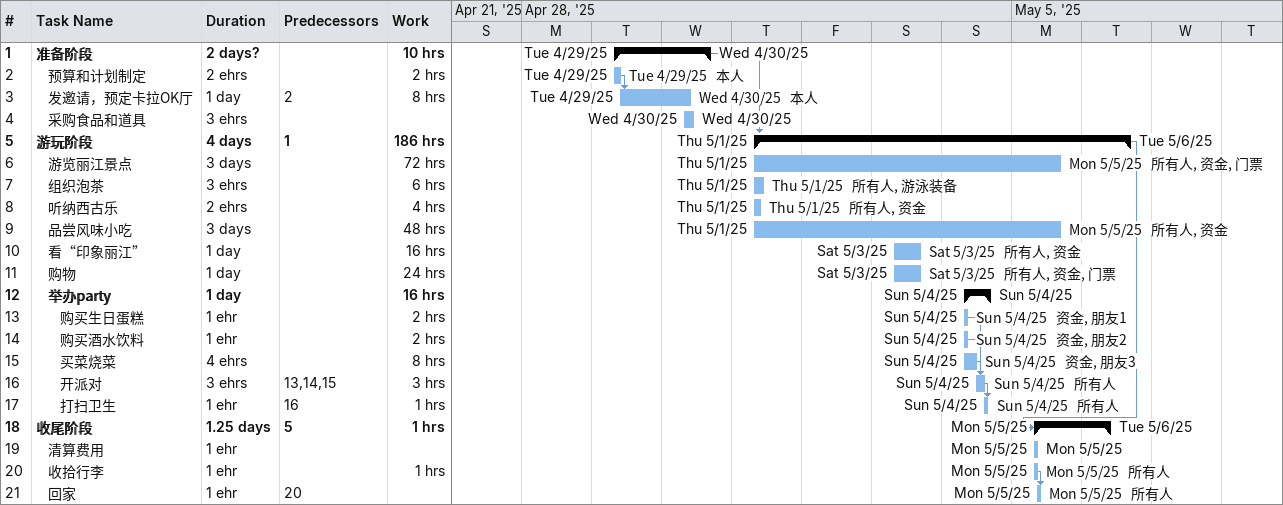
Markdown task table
| ID | Level | Task | Duration | Start | Finish | Predecessors | Resources | Work (h) |
|---|---|---|---|---|---|---|---|---|
| 1 | 1 | **准备阶段** | 2d? | 2025-04-29 | 2025-04-30 |  |  | 10 |
| 2 | 2 | 预算和计划制定 | 2eh | 2025-04-29 | 2025-04-29 |  | 本人 | 2 |
| 3 | 2 | 发邀请，预定卡拉OK厅 | 1d | 2025-04-29 | 2025-04-30 | 2 | 本人 | 8 |
| 4 | 2 | 采购食品和道具 | 3eh | 2025-04-30 | 2025-04-30 |  |  |  |
| 5 | 1 | **游玩阶段** | 4d | 2025-05-01 | 2025-05-06 | 1 |  | 186 |
| 6 | 2 | 游览丽江景点 | 3d | 2025-05-01 | 2025-05-05 |  | 所有人, 资金, 门票 | 72 |
| 7 | 2 | 组织泡茶 | 3eh | 2025-05-01 | 2025-05-01 |  | 所有人, 游泳装备 | 6 |
| 8 | 2 | 听纳西古乐 | 2eh | 2025-05-01 | 2025-05-01 |  | 所有人, 资金 | 4 |
| 9 | 2 | 品尝风味小吃 | 3d | 2025-05-01 | 2025-05-05 |  | 所有人, 资金 | 48 |
| 10 | 2 | 看“印象丽江” | 1d | 2025-05-03 | 2025-05-03 |  | 所有人, 资金 | 16 |
| 11 | 2 | 购物 | 1d | 2025-05-03 | 2025-05-03 |  | 所有人, 资金, 门票 | 24 |
| 12 | 2 | **举办party** | 1d | 2025-05-04 | 2025-05-04 |  |  | 16 |
| 13 | 3 | 购买生日蛋糕 | 1eh | 2025-05-04 | 2025-05-04 |  | 资金, 朋友1 | 2 |
| 14 | 3 | 购买酒水饮料 | 1eh | 2025-05-04 | 2025-05-04 |  | 资金, 朋友2 | 2 |
| 15 | 3 | 买菜烧菜 | 4eh | 2025-05-04 | 2025-05-04 |  | 资金, 朋友3 | 8 |
| 16 | 3 | 开派对 | 3eh | 2025-05-04 | 2025-05-04 | 13, 14, 15 | 所有人 | 3 |
| 17 | 3 | 打扫卫生 | 1eh | 2025-05-04 | 2025-05-04 | 16 | 所有人 | 1 |
| 18 | 1 | **收尾阶段** | 1.25d | 2025-05-05 | 2025-05-06 | 5 |  | 1 |
| 19 | 2 | 清算费用 | 1eh | 2025-05-05 | 2025-05-05 |  |  |  |
| 20 | 2 | 收拾行李 | 1eh | 2025-05-05 | 2025-05-05 |  | 所有人 | 1 |
| 21 | 2 | 回家 | 1eh | 2025-05-05 | 2025-05-05 | 20 | 所有人 |  |
